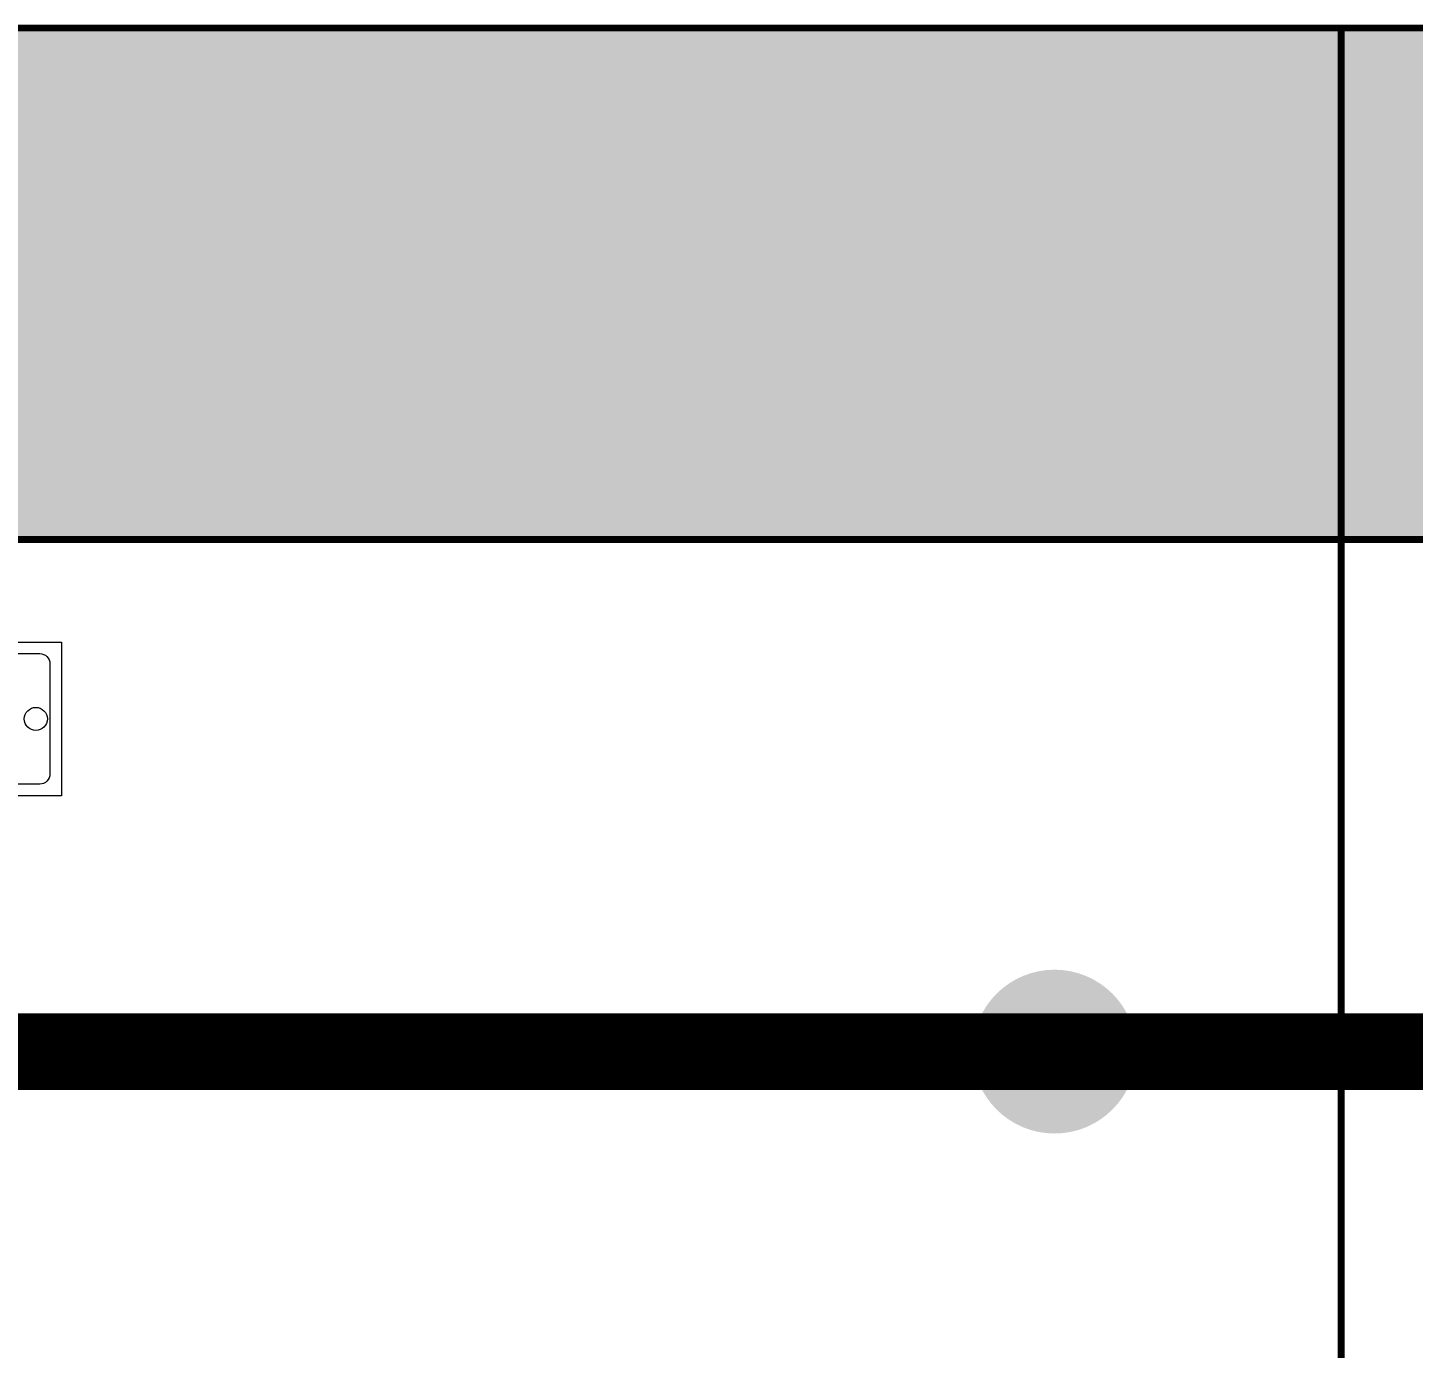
# Model space of a CAD drawing. Header units: millimetres. Extents: x -116965 to 323937, y 291661 to 566926.
# Drawn here: x -44788.9 to -44518.3, y 306779.1 to 307037 of the extents above; entities that cross this region are included whole.
import ezdxf

# ---------------------------------------------------------------- set-up
doc = ezdxf.new("R2010")
doc.units = ezdxf.units.MM
doc.layers.get('0').update_dxf_attribs({"lineweight": 18})
doc.layers.add('C00-00-00', color=7, linetype='Continuous')
doc.layers.add('dien', color=2, linetype='Continuous')
doc.layers.add('C34-3A-40', color=7, linetype='Continuous', true_color=0x343a40)
doc.layers.add('C62-64-69', color=7, linetype='Continuous', true_color=0x626469)
doc.styles.add('hwTech', font='Cambria.ttf')

# ---------------------------------------------------------------- blocks, each defined once
blk = doc.blocks.new('QƯEQWQWEQWE')
at = {"color": 0, "lineweight": 13, "ltscale": 100}
blk.add_lwpolyline([(60414.52, 346788.3), (60214.52, 346788.3), (60214.52, 346818.3), (60414.52, 346818.3)], close=True, dxfattribs=at)
blk.add_lwpolyline([(60410.27, 346790.55), (60218.77, 346790.55, -0.414214), (60216.77, 346792.55), (60216.77, 346814.06, -0.414214), (60218.77, 346816.06), (60410.27, 346816.06, -0.414214), (60412.27, 346814.06), (60412.27, 346792.55, -0.414214)], format="xyb", close=True, dxfattribs=at)
at = {"color": 7}
for centre in [(60219.52, 346803.3), (60409.52, 346803.3)]:
    blk.add_circle(centre, 2.25, dxfattribs=at)
at = {"lineweight": -3, "ltscale": 5, "insert": (60314.57, 346808.64), "char_height": 7.5, "attachment_point": 5, "style": 'hwTech'}
blk.add_mtext_dynamic_manual_height_columns('COLUMN NUMBER', width=145.0456, gutter_width=12, heights=[0], dxfattribs=at)
at = {"layer": 'dien', "color": 6, "linetype": 'Continuous', "lineweight": 30, "insert": (60314.57, 346799.61), "char_height": 15, "width": 248.9403, "attachment_point": 5, "style": 'hwTech'}
blk.add_mtext('{\\H0.3667x;3P4W - 400/230VAC} ', dxfattribs=at)

msp = doc.modelspace()

# ---------------------------------------------------------------- hatches: boundary and pattern name
at = {"layer": 'C00-00-00'}
h = msp.add_hatch(color=256, dxfattribs=at)
edge = h.paths.add_edge_path()
edge.add_arc((-44588.385237, 306837.074842), 15.997765, 0, 360)
at = {"layer": 'C34-3A-40'}
h = msp.add_hatch(color=256, dxfattribs=at)
h.dxf.hatch_style = 2
h.paths.add_polyline_path([(-45232.295346, 307037.046927), (-44532.393056, 307037.046927), (-44532.393056, 306937.060883), (-45232.295346, 306937.060883)])
h = msp.add_hatch(color=256, dxfattribs=at)
h.dxf.hatch_style = 2
h.paths.add_polyline_path([(-44532.393056, 307037.046927), (-44132.448887, 307037.046927), (-44132.448887, 306937.060883), (-44532.393056, 306937.060883)])
at = {"layer": 'C62-64-69'}
h = msp.add_hatch(color=256, dxfattribs=at)
h.dxf.hatch_style = 2
h.paths.add_polyline_path([(-44816.353412, 307028.048183), (-44784.357881, 307028.048183), (-44784.357881, 307021.049158), (-44816.353412, 307021.049158)])
h = msp.add_hatch(color=256, dxfattribs=at)
h.dxf.hatch_style = 2
h.paths.add_polyline_path([(-44784.357881, 307028.048183), (-44752.362346, 307028.048183), (-44752.362346, 307021.049158), (-44784.357881, 307021.049158)])
h = msp.add_hatch(color=256, dxfattribs=at)
h.dxf.hatch_style = 2
h.paths.add_polyline_path([(-44784.357881, 307028.048183), (-44752.362346, 307028.048183), (-44752.362346, 307021.049158), (-44784.357881, 307021.049158)])
h = msp.add_hatch(color=256, dxfattribs=at)
h.dxf.hatch_style = 2
h.paths.add_polyline_path([(-44752.362346, 307028.048183), (-44720.366812, 307028.048183), (-44720.366812, 307021.049158), (-44752.362346, 307021.049158)])
h = msp.add_hatch(color=256, dxfattribs=at)
h.dxf.hatch_style = 2
h.paths.add_polyline_path([(-44752.362346, 307028.048183), (-44720.366812, 307028.048183), (-44720.366812, 307021.049158), (-44752.362346, 307021.049158)])
h = msp.add_hatch(color=256, dxfattribs=at)
h.dxf.hatch_style = 2
h.paths.add_polyline_path([(-44720.366812, 307028.048183), (-44688.371281, 307028.048183), (-44688.371281, 307021.049158), (-44720.366812, 307021.049158)])
h = msp.add_hatch(color=256, dxfattribs=at)
h.dxf.hatch_style = 2
h.paths.add_polyline_path([(-44720.366812, 307028.048183), (-44688.371281, 307028.048183), (-44688.371281, 307021.049158), (-44720.366812, 307021.049158)])
h = msp.add_hatch(color=256, dxfattribs=at)
h.dxf.hatch_style = 2
h.paths.add_polyline_path([(-44688.371281, 307028.048183), (-44656.375746, 307028.048183), (-44656.375746, 307021.049158), (-44688.371281, 307021.049158)])
h = msp.add_hatch(color=256, dxfattribs=at)
h.dxf.hatch_style = 2
h.paths.add_polyline_path([(-44688.371281, 307028.048183), (-44656.375746, 307028.048183), (-44656.375746, 307021.049158), (-44688.371281, 307021.049158)])
h = msp.add_hatch(color=256, dxfattribs=at)
h.dxf.hatch_style = 2
h.paths.add_polyline_path([(-44656.375746, 307028.048183), (-44624.380212, 307028.048183), (-44624.380212, 307021.049158), (-44656.375746, 307021.049158)])
h = msp.add_hatch(color=256, dxfattribs=at)
h.dxf.hatch_style = 2
h.paths.add_polyline_path([(-44624.380212, 307028.048183), (-44592.384681, 307028.048183), (-44592.384681, 307021.049158), (-44624.380212, 307021.049158)])
h = msp.add_hatch(color=256, dxfattribs=at)
h.dxf.hatch_style = 2
h.paths.add_polyline_path([(-44624.380212, 307028.048183), (-44592.384681, 307028.048183), (-44592.384681, 307021.049158), (-44624.380212, 307021.049158)])
h = msp.add_hatch(color=256, dxfattribs=at)
h.dxf.hatch_style = 2
h.paths.add_polyline_path([(-44592.384681, 307028.048183), (-44560.389146, 307028.048183), (-44560.389146, 307021.049158), (-44592.384681, 307021.049158)])
h = msp.add_hatch(color=256, dxfattribs=at)
h.dxf.hatch_style = 2
h.paths.add_polyline_path([(-44592.384681, 307028.048183), (-44560.389146, 307028.048183), (-44560.389146, 307021.049158), (-44592.384681, 307021.049158)])
h = msp.add_hatch(color=256, dxfattribs=at)
h.dxf.hatch_style = 2
h.paths.add_polyline_path([(-44560.389146, 307028.048183), (-44528.393612, 307028.048183), (-44528.393612, 307021.049158), (-44560.389146, 307021.049158)])
h = msp.add_hatch(color=256, dxfattribs=at)
h.dxf.hatch_style = 2
h.paths.add_polyline_path([(-44532.393056, 307028.048183), (-44500.397521, 307028.048183), (-44500.397521, 307021.049158), (-44532.393056, 307021.049158)])
h = msp.add_hatch(color=256, dxfattribs=at)
h.dxf.hatch_style = 2
h.paths.add_polyline_path([(-44816.353412, 307021.049158), (-44784.357881, 307021.049158), (-44784.357881, 307019.049439), (-44816.353412, 307019.049439)])
h = msp.add_hatch(color=256, dxfattribs=at)
h.dxf.hatch_style = 2
h.paths.add_polyline_path([(-44816.353412, 307019.049439), (-44784.357881, 307019.049439), (-44784.357881, 307012.050414), (-44816.353412, 307012.050414)])
h = msp.add_hatch(color=256, dxfattribs=at)
h.dxf.hatch_style = 2
h.paths.add_polyline_path([(-44784.357881, 307021.049158), (-44752.362346, 307021.049158), (-44752.362346, 307019.049439), (-44784.357881, 307019.049439)])
h = msp.add_hatch(color=256, dxfattribs=at)
h.dxf.hatch_style = 2
h.paths.add_polyline_path([(-44784.357881, 307021.049158), (-44752.362346, 307021.049158), (-44752.362346, 307019.049439), (-44784.357881, 307019.049439)])
h = msp.add_hatch(color=256, dxfattribs=at)
h.dxf.hatch_style = 2
h.paths.add_polyline_path([(-44784.357881, 307019.049439), (-44752.362346, 307019.049439), (-44752.362346, 307012.050414), (-44784.357881, 307012.050414)])
h = msp.add_hatch(color=256, dxfattribs=at)
h.dxf.hatch_style = 2
h.paths.add_polyline_path([(-44784.357881, 307019.049439), (-44752.362346, 307019.049439), (-44752.362346, 307012.050414), (-44784.357881, 307012.050414)])
h = msp.add_hatch(color=256, dxfattribs=at)
h.dxf.hatch_style = 2
h.paths.add_polyline_path([(-44752.362346, 307021.049158), (-44720.366812, 307021.049158), (-44720.366812, 307019.049439), (-44752.362346, 307019.049439)])
h = msp.add_hatch(color=256, dxfattribs=at)
h.dxf.hatch_style = 2
h.paths.add_polyline_path([(-44752.362346, 307021.049158), (-44720.366812, 307021.049158), (-44720.366812, 307019.049439), (-44752.362346, 307019.049439)])
h = msp.add_hatch(color=256, dxfattribs=at)
h.dxf.hatch_style = 2
h.paths.add_polyline_path([(-44752.362346, 307019.049439), (-44720.366812, 307019.049439), (-44720.366812, 307012.050414), (-44752.362346, 307012.050414)])
h = msp.add_hatch(color=256, dxfattribs=at)
h.dxf.hatch_style = 2
h.paths.add_polyline_path([(-44752.362346, 307019.049439), (-44720.366812, 307019.049439), (-44720.366812, 307012.050414), (-44752.362346, 307012.050414)])
h = msp.add_hatch(color=256, dxfattribs=at)
h.dxf.hatch_style = 2
h.paths.add_polyline_path([(-44720.366812, 307021.049158), (-44688.371281, 307021.049158), (-44688.371281, 307019.049439), (-44720.366812, 307019.049439)])
h = msp.add_hatch(color=256, dxfattribs=at)
h.dxf.hatch_style = 2
h.paths.add_polyline_path([(-44720.366812, 307021.049158), (-44688.371281, 307021.049158), (-44688.371281, 307019.049439), (-44720.366812, 307019.049439)])
h = msp.add_hatch(color=256, dxfattribs=at)
h.dxf.hatch_style = 2
h.paths.add_polyline_path([(-44720.366812, 307019.049439), (-44688.371281, 307019.049439), (-44688.371281, 307012.050414), (-44720.366812, 307012.050414)])
h = msp.add_hatch(color=256, dxfattribs=at)
h.dxf.hatch_style = 2
h.paths.add_polyline_path([(-44720.366812, 307019.049439), (-44688.371281, 307019.049439), (-44688.371281, 307012.050414), (-44720.366812, 307012.050414)])
h = msp.add_hatch(color=256, dxfattribs=at)
h.dxf.hatch_style = 2
h.paths.add_polyline_path([(-44688.371281, 307021.049158), (-44656.375746, 307021.049158), (-44656.375746, 307019.049439), (-44688.371281, 307019.049439)])
h = msp.add_hatch(color=256, dxfattribs=at)
h.dxf.hatch_style = 2
h.paths.add_polyline_path([(-44688.371281, 307021.049158), (-44656.375746, 307021.049158), (-44656.375746, 307019.049439), (-44688.371281, 307019.049439)])
h = msp.add_hatch(color=256, dxfattribs=at)
h.dxf.hatch_style = 2
h.paths.add_polyline_path([(-44688.371281, 307019.049439), (-44656.375746, 307019.049439), (-44656.375746, 307012.050414), (-44688.371281, 307012.050414)])
h = msp.add_hatch(color=256, dxfattribs=at)
h.dxf.hatch_style = 2
h.paths.add_polyline_path([(-44688.371281, 307019.049439), (-44656.375746, 307019.049439), (-44656.375746, 307012.050414), (-44688.371281, 307012.050414)])
h = msp.add_hatch(color=256, dxfattribs=at)
h.dxf.hatch_style = 2
h.paths.add_polyline_path([(-44656.375746, 307021.049158), (-44624.380212, 307021.049158), (-44624.380212, 307019.049439), (-44656.375746, 307019.049439)])
h = msp.add_hatch(color=256, dxfattribs=at)
h.dxf.hatch_style = 2
h.paths.add_polyline_path([(-44656.375746, 307019.049439), (-44624.380212, 307019.049439), (-44624.380212, 307012.050414), (-44656.375746, 307012.050414)])
h = msp.add_hatch(color=256, dxfattribs=at)
h.dxf.hatch_style = 2
h.paths.add_polyline_path([(-44624.380212, 307021.049158), (-44592.384681, 307021.049158), (-44592.384681, 307019.049439), (-44624.380212, 307019.049439)])
h = msp.add_hatch(color=256, dxfattribs=at)
h.dxf.hatch_style = 2
h.paths.add_polyline_path([(-44624.380212, 307021.049158), (-44592.384681, 307021.049158), (-44592.384681, 307019.049439), (-44624.380212, 307019.049439)])
h = msp.add_hatch(color=256, dxfattribs=at)
h.dxf.hatch_style = 2
h.paths.add_polyline_path([(-44624.380212, 307019.049439), (-44592.384681, 307019.049439), (-44592.384681, 307012.050414), (-44624.380212, 307012.050414)])
h = msp.add_hatch(color=256, dxfattribs=at)
h.dxf.hatch_style = 2
h.paths.add_polyline_path([(-44624.380212, 307019.049439), (-44592.384681, 307019.049439), (-44592.384681, 307012.050414), (-44624.380212, 307012.050414)])
h = msp.add_hatch(color=256, dxfattribs=at)
h.dxf.hatch_style = 2
h.paths.add_polyline_path([(-44592.384681, 307021.049158), (-44560.389146, 307021.049158), (-44560.389146, 307019.049439), (-44592.384681, 307019.049439)])
h = msp.add_hatch(color=256, dxfattribs=at)
h.dxf.hatch_style = 2
h.paths.add_polyline_path([(-44592.384681, 307021.049158), (-44560.389146, 307021.049158), (-44560.389146, 307019.049439), (-44592.384681, 307019.049439)])
h = msp.add_hatch(color=256, dxfattribs=at)
h.dxf.hatch_style = 2
h.paths.add_polyline_path([(-44592.384681, 307019.049439), (-44560.389146, 307019.049439), (-44560.389146, 307012.050414), (-44592.384681, 307012.050414)])
h = msp.add_hatch(color=256, dxfattribs=at)
h.dxf.hatch_style = 2
h.paths.add_polyline_path([(-44592.384681, 307019.049439), (-44560.389146, 307019.049439), (-44560.389146, 307012.050414), (-44592.384681, 307012.050414)])
h = msp.add_hatch(color=256, dxfattribs=at)
h.dxf.hatch_style = 2
h.paths.add_polyline_path([(-44560.389146, 307021.049158), (-44528.393612, 307021.049158), (-44528.393612, 307019.049439), (-44560.389146, 307019.049439)])
h = msp.add_hatch(color=256, dxfattribs=at)
h.dxf.hatch_style = 2
h.paths.add_polyline_path([(-44560.389146, 307019.049439), (-44528.393612, 307019.049439), (-44528.393612, 307012.050414), (-44560.389146, 307012.050414)])
h = msp.add_hatch(color=256, dxfattribs=at)
h.dxf.hatch_style = 2
h.paths.add_polyline_path([(-44532.393056, 307021.049158), (-44500.397521, 307021.049158), (-44500.397521, 307019.049439), (-44532.393056, 307019.049439)])
h = msp.add_hatch(color=256, dxfattribs=at)
h.dxf.hatch_style = 2
h.paths.add_polyline_path([(-44532.393056, 307019.049439), (-44500.397521, 307019.049439), (-44500.397521, 307012.050414), (-44532.393056, 307012.050414)])
h = msp.add_hatch(color=256, dxfattribs=at)
h.dxf.hatch_style = 2
h.paths.add_polyline_path([(-44816.353412, 307012.050414), (-44784.357881, 307012.050414), (-44784.357881, 307010.050695), (-44816.353412, 307010.050695)])
h = msp.add_hatch(color=256, dxfattribs=at)
h.dxf.hatch_style = 2
h.paths.add_polyline_path([(-44784.357881, 307012.050414), (-44752.362346, 307012.050414), (-44752.362346, 307010.050695), (-44784.357881, 307010.050695)])
h = msp.add_hatch(color=256, dxfattribs=at)
h.dxf.hatch_style = 2
h.paths.add_polyline_path([(-44784.357881, 307012.050414), (-44752.362346, 307012.050414), (-44752.362346, 307010.050695), (-44784.357881, 307010.050695)])
h = msp.add_hatch(color=256, dxfattribs=at)
h.dxf.hatch_style = 2
h.paths.add_polyline_path([(-44752.362346, 307012.050414), (-44720.366812, 307012.050414), (-44720.366812, 307010.050695), (-44752.362346, 307010.050695)])
h = msp.add_hatch(color=256, dxfattribs=at)
h.dxf.hatch_style = 2
h.paths.add_polyline_path([(-44752.362346, 307012.050414), (-44720.366812, 307012.050414), (-44720.366812, 307010.050695), (-44752.362346, 307010.050695)])
h = msp.add_hatch(color=256, dxfattribs=at)
h.dxf.hatch_style = 2
h.paths.add_polyline_path([(-44720.366812, 307012.050414), (-44688.371281, 307012.050414), (-44688.371281, 307010.050695), (-44720.366812, 307010.050695)])
h = msp.add_hatch(color=256, dxfattribs=at)
h.dxf.hatch_style = 2
h.paths.add_polyline_path([(-44720.366812, 307012.050414), (-44688.371281, 307012.050414), (-44688.371281, 307010.050695), (-44720.366812, 307010.050695)])
h = msp.add_hatch(color=256, dxfattribs=at)
h.dxf.hatch_style = 2
h.paths.add_polyline_path([(-44688.371281, 307012.050414), (-44656.375746, 307012.050414), (-44656.375746, 307010.050695), (-44688.371281, 307010.050695)])
h = msp.add_hatch(color=256, dxfattribs=at)
h.dxf.hatch_style = 2
h.paths.add_polyline_path([(-44688.371281, 307012.050414), (-44656.375746, 307012.050414), (-44656.375746, 307010.050695), (-44688.371281, 307010.050695)])
h = msp.add_hatch(color=256, dxfattribs=at)
h.dxf.hatch_style = 2
h.paths.add_polyline_path([(-44656.375746, 307012.050414), (-44624.380212, 307012.050414), (-44624.380212, 307010.050695), (-44656.375746, 307010.050695)])
h = msp.add_hatch(color=256, dxfattribs=at)
h.dxf.hatch_style = 2
h.paths.add_polyline_path([(-44624.380212, 307012.050414), (-44592.384681, 307012.050414), (-44592.384681, 307010.050695), (-44624.380212, 307010.050695)])
h = msp.add_hatch(color=256, dxfattribs=at)
h.dxf.hatch_style = 2
h.paths.add_polyline_path([(-44624.380212, 307012.050414), (-44592.384681, 307012.050414), (-44592.384681, 307010.050695), (-44624.380212, 307010.050695)])
h = msp.add_hatch(color=256, dxfattribs=at)
h.dxf.hatch_style = 2
h.paths.add_polyline_path([(-44592.384681, 307012.050414), (-44560.389146, 307012.050414), (-44560.389146, 307010.050695), (-44592.384681, 307010.050695)])
h = msp.add_hatch(color=256, dxfattribs=at)
h.dxf.hatch_style = 2
h.paths.add_polyline_path([(-44592.384681, 307012.050414), (-44560.389146, 307012.050414), (-44560.389146, 307010.050695), (-44592.384681, 307010.050695)])
h = msp.add_hatch(color=256, dxfattribs=at)
h.dxf.hatch_style = 2
h.paths.add_polyline_path([(-44560.389146, 307012.050414), (-44528.393612, 307012.050414), (-44528.393612, 307010.050695), (-44560.389146, 307010.050695)])
h = msp.add_hatch(color=256, dxfattribs=at)
h.dxf.hatch_style = 2
h.paths.add_polyline_path([(-44532.393056, 307012.050414), (-44500.397521, 307012.050414), (-44500.397521, 307010.050695), (-44532.393056, 307010.050695)])
h = msp.add_hatch(color=256, dxfattribs=at)
h.dxf.hatch_style = 2
h.paths.add_polyline_path([(-44816.353412, 307010.050695), (-44784.357881, 307010.050695), (-44784.357881, 307003.05167), (-44816.353412, 307003.05167)])
h = msp.add_hatch(color=256, dxfattribs=at)
h.dxf.hatch_style = 2
h.paths.add_polyline_path([(-44784.357881, 307010.050695), (-44752.362346, 307010.050695), (-44752.362346, 307003.05167), (-44784.357881, 307003.05167)])
h = msp.add_hatch(color=256, dxfattribs=at)
h.dxf.hatch_style = 2
h.paths.add_polyline_path([(-44784.357881, 307010.050695), (-44752.362346, 307010.050695), (-44752.362346, 307003.05167), (-44784.357881, 307003.05167)])
h = msp.add_hatch(color=256, dxfattribs=at)
h.dxf.hatch_style = 2
h.paths.add_polyline_path([(-44752.362346, 307010.050695), (-44720.366812, 307010.050695), (-44720.366812, 307003.05167), (-44752.362346, 307003.05167)])
h = msp.add_hatch(color=256, dxfattribs=at)
h.dxf.hatch_style = 2
h.paths.add_polyline_path([(-44752.362346, 307010.050695), (-44720.366812, 307010.050695), (-44720.366812, 307003.05167), (-44752.362346, 307003.05167)])
h = msp.add_hatch(color=256, dxfattribs=at)
h.dxf.hatch_style = 2
h.paths.add_polyline_path([(-44720.366812, 307010.050695), (-44688.371281, 307010.050695), (-44688.371281, 307003.05167), (-44720.366812, 307003.05167)])
h = msp.add_hatch(color=256, dxfattribs=at)
h.dxf.hatch_style = 2
h.paths.add_polyline_path([(-44720.366812, 307010.050695), (-44688.371281, 307010.050695), (-44688.371281, 307003.05167), (-44720.366812, 307003.05167)])
h = msp.add_hatch(color=256, dxfattribs=at)
h.dxf.hatch_style = 2
h.paths.add_polyline_path([(-44688.371281, 307010.050695), (-44656.375746, 307010.050695), (-44656.375746, 307003.05167), (-44688.371281, 307003.05167)])
h = msp.add_hatch(color=256, dxfattribs=at)
h.dxf.hatch_style = 2
h.paths.add_polyline_path([(-44688.371281, 307010.050695), (-44656.375746, 307010.050695), (-44656.375746, 307003.05167), (-44688.371281, 307003.05167)])
h = msp.add_hatch(color=256, dxfattribs=at)
h.dxf.hatch_style = 2
h.paths.add_polyline_path([(-44656.375746, 307010.050695), (-44624.380212, 307010.050695), (-44624.380212, 307003.05167), (-44656.375746, 307003.05167)])
h = msp.add_hatch(color=256, dxfattribs=at)
h.dxf.hatch_style = 2
h.paths.add_polyline_path([(-44624.380212, 307010.050695), (-44592.384681, 307010.050695), (-44592.384681, 307003.05167), (-44624.380212, 307003.05167)])
h = msp.add_hatch(color=256, dxfattribs=at)
h.dxf.hatch_style = 2
h.paths.add_polyline_path([(-44624.380212, 307010.050695), (-44592.384681, 307010.050695), (-44592.384681, 307003.05167), (-44624.380212, 307003.05167)])
h = msp.add_hatch(color=256, dxfattribs=at)
h.dxf.hatch_style = 2
h.paths.add_polyline_path([(-44592.384681, 307010.050695), (-44560.389146, 307010.050695), (-44560.389146, 307003.05167), (-44592.384681, 307003.05167)])
h = msp.add_hatch(color=256, dxfattribs=at)
h.dxf.hatch_style = 2
h.paths.add_polyline_path([(-44592.384681, 307010.050695), (-44560.389146, 307010.050695), (-44560.389146, 307003.05167), (-44592.384681, 307003.05167)])
h = msp.add_hatch(color=256, dxfattribs=at)
h.dxf.hatch_style = 2
h.paths.add_polyline_path([(-44560.389146, 307010.050695), (-44528.393612, 307010.050695), (-44528.393612, 307003.05167), (-44560.389146, 307003.05167)])
h = msp.add_hatch(color=256, dxfattribs=at)
h.dxf.hatch_style = 2
h.paths.add_polyline_path([(-44532.393056, 307010.050695), (-44500.397521, 307010.050695), (-44500.397521, 307003.05167), (-44532.393056, 307003.05167)])
h = msp.add_hatch(color=256, dxfattribs=at)
h.dxf.hatch_style = 2
h.paths.add_polyline_path([(-44816.353412, 307003.05167), (-44784.357881, 307003.05167), (-44784.357881, 307001.051952), (-44816.353412, 307001.051952)])
h = msp.add_hatch(color=256, dxfattribs=at)
h.dxf.hatch_style = 2
h.paths.add_polyline_path([(-44784.357881, 307003.05167), (-44752.362346, 307003.05167), (-44752.362346, 307001.051952), (-44784.357881, 307001.051952)])
h = msp.add_hatch(color=256, dxfattribs=at)
h.dxf.hatch_style = 2
h.paths.add_polyline_path([(-44784.357881, 307003.05167), (-44752.362346, 307003.05167), (-44752.362346, 307001.051952), (-44784.357881, 307001.051952)])
h = msp.add_hatch(color=256, dxfattribs=at)
h.dxf.hatch_style = 2
h.paths.add_polyline_path([(-44752.362346, 307003.05167), (-44720.366812, 307003.05167), (-44720.366812, 307001.051952), (-44752.362346, 307001.051952)])
h = msp.add_hatch(color=256, dxfattribs=at)
h.dxf.hatch_style = 2
h.paths.add_polyline_path([(-44752.362346, 307003.05167), (-44720.366812, 307003.05167), (-44720.366812, 307001.051952), (-44752.362346, 307001.051952)])
h = msp.add_hatch(color=256, dxfattribs=at)
h.dxf.hatch_style = 2
h.paths.add_polyline_path([(-44720.366812, 307003.05167), (-44688.371281, 307003.05167), (-44688.371281, 307001.051952), (-44720.366812, 307001.051952)])
h = msp.add_hatch(color=256, dxfattribs=at)
h.dxf.hatch_style = 2
h.paths.add_polyline_path([(-44720.366812, 307003.05167), (-44688.371281, 307003.05167), (-44688.371281, 307001.051952), (-44720.366812, 307001.051952)])
h = msp.add_hatch(color=256, dxfattribs=at)
h.dxf.hatch_style = 2
h.paths.add_polyline_path([(-44688.371281, 307003.05167), (-44656.375746, 307003.05167), (-44656.375746, 307001.051952), (-44688.371281, 307001.051952)])
h = msp.add_hatch(color=256, dxfattribs=at)
h.dxf.hatch_style = 2
h.paths.add_polyline_path([(-44688.371281, 307003.05167), (-44656.375746, 307003.05167), (-44656.375746, 307001.051952), (-44688.371281, 307001.051952)])
h = msp.add_hatch(color=256, dxfattribs=at)
h.dxf.hatch_style = 2
h.paths.add_polyline_path([(-44656.375746, 307003.05167), (-44624.380212, 307003.05167), (-44624.380212, 307001.051952), (-44656.375746, 307001.051952)])
h = msp.add_hatch(color=256, dxfattribs=at)
h.dxf.hatch_style = 2
h.paths.add_polyline_path([(-44624.380212, 307003.05167), (-44592.384681, 307003.05167), (-44592.384681, 307001.051952), (-44624.380212, 307001.051952)])
h = msp.add_hatch(color=256, dxfattribs=at)
h.dxf.hatch_style = 2
h.paths.add_polyline_path([(-44624.380212, 307003.05167), (-44592.384681, 307003.05167), (-44592.384681, 307001.051952), (-44624.380212, 307001.051952)])
h = msp.add_hatch(color=256, dxfattribs=at)
h.dxf.hatch_style = 2
h.paths.add_polyline_path([(-44592.384681, 307003.05167), (-44560.389146, 307003.05167), (-44560.389146, 307001.051952), (-44592.384681, 307001.051952)])
h = msp.add_hatch(color=256, dxfattribs=at)
h.dxf.hatch_style = 2
h.paths.add_polyline_path([(-44592.384681, 307003.05167), (-44560.389146, 307003.05167), (-44560.389146, 307001.051952), (-44592.384681, 307001.051952)])
h = msp.add_hatch(color=256, dxfattribs=at)
h.dxf.hatch_style = 2
h.paths.add_polyline_path([(-44560.389146, 307003.05167), (-44528.393612, 307003.05167), (-44528.393612, 307001.051952), (-44560.389146, 307001.051952)])
h = msp.add_hatch(color=256, dxfattribs=at)
h.dxf.hatch_style = 2
h.paths.add_polyline_path([(-44532.393056, 307003.05167), (-44500.397521, 307003.05167), (-44500.397521, 307001.051952), (-44532.393056, 307001.051952)])
h = msp.add_hatch(color=256, dxfattribs=at)
h.dxf.hatch_style = 2
h.paths.add_polyline_path([(-44816.353412, 307001.051952), (-44784.357881, 307001.051952), (-44784.357881, 306994.052926), (-44816.353412, 306994.052926)])
h = msp.add_hatch(color=256, dxfattribs=at)
h.dxf.hatch_style = 2
h.paths.add_polyline_path([(-44784.357881, 307001.051952), (-44752.362346, 307001.051952), (-44752.362346, 306994.052926), (-44784.357881, 306994.052926)])
h = msp.add_hatch(color=256, dxfattribs=at)
h.dxf.hatch_style = 2
h.paths.add_polyline_path([(-44784.357881, 307001.051952), (-44752.362346, 307001.051952), (-44752.362346, 306994.052926), (-44784.357881, 306994.052926)])
h = msp.add_hatch(color=256, dxfattribs=at)
h.dxf.hatch_style = 2
h.paths.add_polyline_path([(-44752.362346, 307001.051952), (-44720.366812, 307001.051952), (-44720.366812, 306994.052926), (-44752.362346, 306994.052926)])
h = msp.add_hatch(color=256, dxfattribs=at)
h.dxf.hatch_style = 2
h.paths.add_polyline_path([(-44752.362346, 307001.051952), (-44720.366812, 307001.051952), (-44720.366812, 306994.052926), (-44752.362346, 306994.052926)])
h = msp.add_hatch(color=256, dxfattribs=at)
h.dxf.hatch_style = 2
h.paths.add_polyline_path([(-44720.366812, 307001.051952), (-44688.371281, 307001.051952), (-44688.371281, 306994.052926), (-44720.366812, 306994.052926)])
h = msp.add_hatch(color=256, dxfattribs=at)
h.dxf.hatch_style = 2
h.paths.add_polyline_path([(-44720.366812, 307001.051952), (-44688.371281, 307001.051952), (-44688.371281, 306994.052926), (-44720.366812, 306994.052926)])
h = msp.add_hatch(color=256, dxfattribs=at)
h.dxf.hatch_style = 2
h.paths.add_polyline_path([(-44688.371281, 307001.051952), (-44656.375746, 307001.051952), (-44656.375746, 306994.052926), (-44688.371281, 306994.052926)])
h = msp.add_hatch(color=256, dxfattribs=at)
h.dxf.hatch_style = 2
h.paths.add_polyline_path([(-44688.371281, 307001.051952), (-44656.375746, 307001.051952), (-44656.375746, 306994.052926), (-44688.371281, 306994.052926)])
h = msp.add_hatch(color=256, dxfattribs=at)
h.dxf.hatch_style = 2
h.paths.add_polyline_path([(-44656.375746, 307001.051952), (-44624.380212, 307001.051952), (-44624.380212, 306994.052926), (-44656.375746, 306994.052926)])
h = msp.add_hatch(color=256, dxfattribs=at)
h.dxf.hatch_style = 2
h.paths.add_polyline_path([(-44624.380212, 307001.051952), (-44592.384681, 307001.051952), (-44592.384681, 306994.052926), (-44624.380212, 306994.052926)])
h = msp.add_hatch(color=256, dxfattribs=at)
h.dxf.hatch_style = 2
h.paths.add_polyline_path([(-44624.380212, 307001.051952), (-44592.384681, 307001.051952), (-44592.384681, 306994.052926), (-44624.380212, 306994.052926)])
h = msp.add_hatch(color=256, dxfattribs=at)
h.dxf.hatch_style = 2
h.paths.add_polyline_path([(-44592.384681, 307001.051952), (-44560.389146, 307001.051952), (-44560.389146, 306994.052926), (-44592.384681, 306994.052926)])
h = msp.add_hatch(color=256, dxfattribs=at)
h.dxf.hatch_style = 2
h.paths.add_polyline_path([(-44592.384681, 307001.051952), (-44560.389146, 307001.051952), (-44560.389146, 306994.052926), (-44592.384681, 306994.052926)])
h = msp.add_hatch(color=256, dxfattribs=at)
h.dxf.hatch_style = 2
h.paths.add_polyline_path([(-44560.389146, 307001.051952), (-44528.393612, 307001.051952), (-44528.393612, 306994.052926), (-44560.389146, 306994.052926)])
h = msp.add_hatch(color=256, dxfattribs=at)
h.dxf.hatch_style = 2
h.paths.add_polyline_path([(-44532.393056, 307001.051952), (-44500.397521, 307001.051952), (-44500.397521, 306994.052926), (-44532.393056, 306994.052926)])
h = msp.add_hatch(color=256, dxfattribs=at)
h.dxf.hatch_style = 2
h.paths.add_polyline_path([(-44816.353412, 306994.052926), (-44784.357881, 306994.052926), (-44784.357881, 306992.053208), (-44816.353412, 306992.053208)])
h = msp.add_hatch(color=256, dxfattribs=at)
h.dxf.hatch_style = 2
h.paths.add_polyline_path([(-44816.353412, 306992.053208), (-44784.357881, 306992.053208), (-44784.357881, 306985.054183), (-44816.353412, 306985.054183)])
h = msp.add_hatch(color=256, dxfattribs=at)
h.dxf.hatch_style = 2
h.paths.add_polyline_path([(-44784.357881, 306994.052926), (-44752.362346, 306994.052926), (-44752.362346, 306992.053208), (-44784.357881, 306992.053208)])
h = msp.add_hatch(color=256, dxfattribs=at)
h.dxf.hatch_style = 2
h.paths.add_polyline_path([(-44784.357881, 306994.052926), (-44752.362346, 306994.052926), (-44752.362346, 306992.053208), (-44784.357881, 306992.053208)])
h = msp.add_hatch(color=256, dxfattribs=at)
h.dxf.hatch_style = 2
h.paths.add_polyline_path([(-44784.357881, 306992.053208), (-44752.362346, 306992.053208), (-44752.362346, 306985.054183), (-44784.357881, 306985.054183)])
h = msp.add_hatch(color=256, dxfattribs=at)
h.dxf.hatch_style = 2
h.paths.add_polyline_path([(-44784.357881, 306992.053208), (-44752.362346, 306992.053208), (-44752.362346, 306985.054183), (-44784.357881, 306985.054183)])
h = msp.add_hatch(color=256, dxfattribs=at)
h.dxf.hatch_style = 2
h.paths.add_polyline_path([(-44752.362346, 306994.052926), (-44720.366812, 306994.052926), (-44720.366812, 306992.053208), (-44752.362346, 306992.053208)])
h = msp.add_hatch(color=256, dxfattribs=at)
h.dxf.hatch_style = 2
h.paths.add_polyline_path([(-44752.362346, 306994.052926), (-44720.366812, 306994.052926), (-44720.366812, 306992.053208), (-44752.362346, 306992.053208)])
h = msp.add_hatch(color=256, dxfattribs=at)
h.dxf.hatch_style = 2
h.paths.add_polyline_path([(-44752.362346, 306992.053208), (-44720.366812, 306992.053208), (-44720.366812, 306985.054183), (-44752.362346, 306985.054183)])
h = msp.add_hatch(color=256, dxfattribs=at)
h.dxf.hatch_style = 2
h.paths.add_polyline_path([(-44752.362346, 306992.053208), (-44720.366812, 306992.053208), (-44720.366812, 306985.054183), (-44752.362346, 306985.054183)])
h = msp.add_hatch(color=256, dxfattribs=at)
h.dxf.hatch_style = 2
h.paths.add_polyline_path([(-44720.366812, 306994.052926), (-44688.371281, 306994.052926), (-44688.371281, 306992.053208), (-44720.366812, 306992.053208)])
h = msp.add_hatch(color=256, dxfattribs=at)
h.dxf.hatch_style = 2
h.paths.add_polyline_path([(-44720.366812, 306994.052926), (-44688.371281, 306994.052926), (-44688.371281, 306992.053208), (-44720.366812, 306992.053208)])
h = msp.add_hatch(color=256, dxfattribs=at)
h.dxf.hatch_style = 2
h.paths.add_polyline_path([(-44720.366812, 306992.053208), (-44688.371281, 306992.053208), (-44688.371281, 306985.054183), (-44720.366812, 306985.054183)])
h = msp.add_hatch(color=256, dxfattribs=at)
h.dxf.hatch_style = 2
h.paths.add_polyline_path([(-44720.366812, 306992.053208), (-44688.371281, 306992.053208), (-44688.371281, 306985.054183), (-44720.366812, 306985.054183)])
h = msp.add_hatch(color=256, dxfattribs=at)
h.dxf.hatch_style = 2
h.paths.add_polyline_path([(-44688.371281, 306994.052926), (-44656.375746, 306994.052926), (-44656.375746, 306992.053208), (-44688.371281, 306992.053208)])
h = msp.add_hatch(color=256, dxfattribs=at)
h.dxf.hatch_style = 2
h.paths.add_polyline_path([(-44688.371281, 306994.052926), (-44656.375746, 306994.052926), (-44656.375746, 306992.053208), (-44688.371281, 306992.053208)])
h = msp.add_hatch(color=256, dxfattribs=at)
h.dxf.hatch_style = 2
h.paths.add_polyline_path([(-44688.371281, 306992.053208), (-44656.375746, 306992.053208), (-44656.375746, 306985.054183), (-44688.371281, 306985.054183)])
h = msp.add_hatch(color=256, dxfattribs=at)
h.dxf.hatch_style = 2
h.paths.add_polyline_path([(-44688.371281, 306992.053208), (-44656.375746, 306992.053208), (-44656.375746, 306985.054183), (-44688.371281, 306985.054183)])
h = msp.add_hatch(color=256, dxfattribs=at)
h.dxf.hatch_style = 2
h.paths.add_polyline_path([(-44656.375746, 306994.052926), (-44624.380212, 306994.052926), (-44624.380212, 306992.053208), (-44656.375746, 306992.053208)])
h = msp.add_hatch(color=256, dxfattribs=at)
h.dxf.hatch_style = 2
h.paths.add_polyline_path([(-44656.375746, 306992.053208), (-44624.380212, 306992.053208), (-44624.380212, 306985.054183), (-44656.375746, 306985.054183)])
h = msp.add_hatch(color=256, dxfattribs=at)
h.dxf.hatch_style = 2
h.paths.add_polyline_path([(-44624.380212, 306994.052926), (-44592.384681, 306994.052926), (-44592.384681, 306992.053208), (-44624.380212, 306992.053208)])
h = msp.add_hatch(color=256, dxfattribs=at)
h.dxf.hatch_style = 2
h.paths.add_polyline_path([(-44624.380212, 306994.052926), (-44592.384681, 306994.052926), (-44592.384681, 306992.053208), (-44624.380212, 306992.053208)])
h = msp.add_hatch(color=256, dxfattribs=at)
h.dxf.hatch_style = 2
h.paths.add_polyline_path([(-44624.380212, 306992.053208), (-44592.384681, 306992.053208), (-44592.384681, 306985.054183), (-44624.380212, 306985.054183)])
h = msp.add_hatch(color=256, dxfattribs=at)
h.dxf.hatch_style = 2
h.paths.add_polyline_path([(-44624.380212, 306992.053208), (-44592.384681, 306992.053208), (-44592.384681, 306985.054183), (-44624.380212, 306985.054183)])
h = msp.add_hatch(color=256, dxfattribs=at)
h.dxf.hatch_style = 2
h.paths.add_polyline_path([(-44592.384681, 306994.052926), (-44560.389146, 306994.052926), (-44560.389146, 306992.053208), (-44592.384681, 306992.053208)])
h = msp.add_hatch(color=256, dxfattribs=at)
h.dxf.hatch_style = 2
h.paths.add_polyline_path([(-44592.384681, 306994.052926), (-44560.389146, 306994.052926), (-44560.389146, 306992.053208), (-44592.384681, 306992.053208)])
h = msp.add_hatch(color=256, dxfattribs=at)
h.dxf.hatch_style = 2
h.paths.add_polyline_path([(-44592.384681, 306992.053208), (-44560.389146, 306992.053208), (-44560.389146, 306985.054183), (-44592.384681, 306985.054183)])
h = msp.add_hatch(color=256, dxfattribs=at)
h.dxf.hatch_style = 2
h.paths.add_polyline_path([(-44592.384681, 306992.053208), (-44560.389146, 306992.053208), (-44560.389146, 306985.054183), (-44592.384681, 306985.054183)])
h = msp.add_hatch(color=256, dxfattribs=at)
h.dxf.hatch_style = 2
h.paths.add_polyline_path([(-44560.389146, 306994.052926), (-44528.393612, 306994.052926), (-44528.393612, 306992.053208), (-44560.389146, 306992.053208)])
h = msp.add_hatch(color=256, dxfattribs=at)
h.dxf.hatch_style = 2
h.paths.add_polyline_path([(-44560.389146, 306992.053208), (-44528.393612, 306992.053208), (-44528.393612, 306985.054183), (-44560.389146, 306985.054183)])
h = msp.add_hatch(color=256, dxfattribs=at)
h.dxf.hatch_style = 2
h.paths.add_polyline_path([(-44532.393056, 306994.052926), (-44500.397521, 306994.052926), (-44500.397521, 306992.053208), (-44532.393056, 306992.053208)])
h = msp.add_hatch(color=256, dxfattribs=at)
h.dxf.hatch_style = 2
h.paths.add_polyline_path([(-44532.393056, 306992.053208), (-44500.397521, 306992.053208), (-44500.397521, 306985.054183), (-44532.393056, 306985.054183)])
h = msp.add_hatch(color=256, dxfattribs=at)
h.dxf.hatch_style = 2
h.paths.add_polyline_path([(-44816.353412, 306985.054183), (-44784.357881, 306985.054183), (-44784.357881, 306983.054464), (-44816.353412, 306983.054464)])
h = msp.add_hatch(color=256, dxfattribs=at)
h.dxf.hatch_style = 2
h.paths.add_polyline_path([(-44784.357881, 306985.054183), (-44752.362346, 306985.054183), (-44752.362346, 306983.054464), (-44784.357881, 306983.054464)])
h = msp.add_hatch(color=256, dxfattribs=at)
h.dxf.hatch_style = 2
h.paths.add_polyline_path([(-44784.357881, 306985.054183), (-44752.362346, 306985.054183), (-44752.362346, 306983.054464), (-44784.357881, 306983.054464)])
h = msp.add_hatch(color=256, dxfattribs=at)
h.dxf.hatch_style = 2
h.paths.add_polyline_path([(-44752.362346, 306985.054183), (-44720.366812, 306985.054183), (-44720.366812, 306983.054464), (-44752.362346, 306983.054464)])
h = msp.add_hatch(color=256, dxfattribs=at)
h.dxf.hatch_style = 2
h.paths.add_polyline_path([(-44752.362346, 306985.054183), (-44720.366812, 306985.054183), (-44720.366812, 306983.054464), (-44752.362346, 306983.054464)])
h = msp.add_hatch(color=256, dxfattribs=at)
h.dxf.hatch_style = 2
h.paths.add_polyline_path([(-44720.366812, 306985.054183), (-44688.371281, 306985.054183), (-44688.371281, 306983.054464), (-44720.366812, 306983.054464)])
h = msp.add_hatch(color=256, dxfattribs=at)
h.dxf.hatch_style = 2
h.paths.add_polyline_path([(-44720.366812, 306985.054183), (-44688.371281, 306985.054183), (-44688.371281, 306983.054464), (-44720.366812, 306983.054464)])
h = msp.add_hatch(color=256, dxfattribs=at)
h.dxf.hatch_style = 2
h.paths.add_polyline_path([(-44688.371281, 306985.054183), (-44656.375746, 306985.054183), (-44656.375746, 306983.054464), (-44688.371281, 306983.054464)])
h = msp.add_hatch(color=256, dxfattribs=at)
h.dxf.hatch_style = 2
h.paths.add_polyline_path([(-44688.371281, 306985.054183), (-44656.375746, 306985.054183), (-44656.375746, 306983.054464), (-44688.371281, 306983.054464)])
h = msp.add_hatch(color=256, dxfattribs=at)
h.dxf.hatch_style = 2
h.paths.add_polyline_path([(-44656.375746, 306985.054183), (-44624.380212, 306985.054183), (-44624.380212, 306983.054464), (-44656.375746, 306983.054464)])
h = msp.add_hatch(color=256, dxfattribs=at)
h.dxf.hatch_style = 2
h.paths.add_polyline_path([(-44624.380212, 306985.054183), (-44592.384681, 306985.054183), (-44592.384681, 306983.054464), (-44624.380212, 306983.054464)])
h = msp.add_hatch(color=256, dxfattribs=at)
h.dxf.hatch_style = 2
h.paths.add_polyline_path([(-44624.380212, 306985.054183), (-44592.384681, 306985.054183), (-44592.384681, 306983.054464), (-44624.380212, 306983.054464)])
h = msp.add_hatch(color=256, dxfattribs=at)
h.dxf.hatch_style = 2
h.paths.add_polyline_path([(-44592.384681, 306985.054183), (-44560.389146, 306985.054183), (-44560.389146, 306983.054464), (-44592.384681, 306983.054464)])
h = msp.add_hatch(color=256, dxfattribs=at)
h.dxf.hatch_style = 2
h.paths.add_polyline_path([(-44592.384681, 306985.054183), (-44560.389146, 306985.054183), (-44560.389146, 306983.054464), (-44592.384681, 306983.054464)])
h = msp.add_hatch(color=256, dxfattribs=at)
h.dxf.hatch_style = 2
h.paths.add_polyline_path([(-44560.389146, 306985.054183), (-44528.393612, 306985.054183), (-44528.393612, 306983.054464), (-44560.389146, 306983.054464)])
h = msp.add_hatch(color=256, dxfattribs=at)
h.dxf.hatch_style = 2
h.paths.add_polyline_path([(-44532.393056, 306985.054183), (-44500.397521, 306985.054183), (-44500.397521, 306983.054464), (-44532.393056, 306983.054464)])

# ---------------------------------------------------------------- linework, layer by layer
at = {"color": 1, "lineweight": -3, "ltscale": 5, "const_width": 15}
msp.add_lwpolyline([(-44845.332337, 306837.074842), (-44479.429349, 306837.074842)], dxfattribs=at)
at = {"layer": 'C00-00-00', "lineweight": 211}
for points in [[(-45232.295346, 307037.046927), (-44532.393056, 307037.046927), (-44532.393056, 304837.354008), (-45232.295346, 304837.354008)], [(-45232.295346, 307037.046927), (-44532.393056, 307037.046927), (-44532.393056, 306937.060883), (-45232.295346, 306937.060883)], [(-44532.393056, 307037.046927), (-44132.448887, 307037.046927), (-44132.448887, 306937.060883), (-44532.393056, 306937.060883)]]:
    msp.add_lwpolyline(points, close=True, dxfattribs=at)
at = {"layer": 'C00-00-00', "lineweight": 100}
for points in [[(-45232.295346, 306937.060883), (-44532.393056, 306937.060883), (-44532.393056, 306737.088802), (-45232.295346, 306737.088802)], [(-44532.393056, 306937.060883), (-44132.448887, 306937.060883), (-44132.448887, 304937.340052), (-44532.393056, 304937.340052)]]:
    msp.add_lwpolyline(points, close=True, dxfattribs=at)

# ---------------------------------------------------------------- block references
at = {"lineweight": -3}
msp.add_blockref('QƯEQWQWEQWE', (-105196.863554, -39901.243461), dxfattribs=at)

doc.saveas('drawing.dxf')
